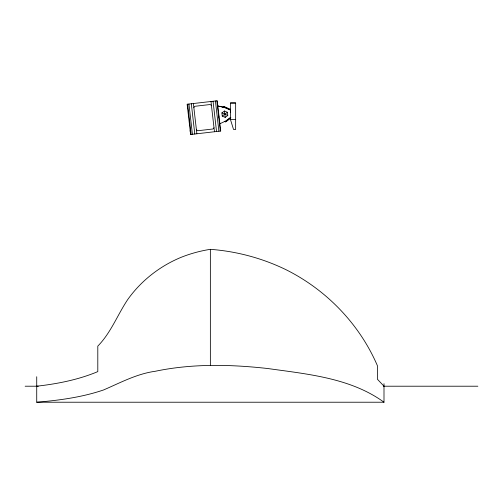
<?xml version="1.0" encoding="UTF-8"?>
<svg xmlns="http://www.w3.org/2000/svg" width="503" height="503" viewBox="0 0 503 503"><rect width="100%" height="100%" fill="white"/><g stroke="black" fill="none" stroke-linecap="round" stroke-linejoin="round"><path stroke-width="0.75" d="M193.844 107.516L194.837 106.29L210.197 104.523L211.442 105.492M214.008 127.756L213.021 128.982L197.654 130.755L196.415 129.787M222.703 107.409L223.948 106.485L230.355 109.258M221.898 112.911L224.47 111L227.413 112.276L227.784 115.464L225.206 117.375L222.263 116.099L221.898 112.911L227.784 115.464M222.263 116.099L227.413 112.276M230.563 117.394L225.633 121.053L219.912 123.725M230.871 117.482L225.665 121.342L225.728 121.896L224.307 121.28M225.728 121.896L230.714 118.199M383.996 386.21L377.407 379.231L377.407 365.706C359.532 324.089 326.315 289.734 285.817 269.608C262.208 258.158 236.523 251.286 210.361 249.331C200.452 250.878 190.744 253.512 181.42 257.203C159.992 265.955 141.085 280.731 127.674 299.625C117.451 314.96 110.912 332.741 97.802 346.121L97.802 371.616C78.399 379.752 57.556 383.839 36.725 386.21M190.618 134.502L220.729 131.025L217.239 100.776L187.129 104.247L190.618 134.502L190.153 130.503M36.725 376.741L36.725 402.224C59.323 400.331 82.052 397.276 103.599 389.944C120.456 382.682 136.816 373.792 155.333 371.258C192.36 363.512 230.431 364.342 267.848 368.536C307.478 374.106 350.666 377.967 383.996 402.224L383.996 383.67M230.456 102.996L235.649 102.983L235.649 129.466L233.537 129.466L230.456 119.525L230.456 102.996L235.649 102.989M230.456 119.525L235.649 119.513M25.15 386.21L38.297 386.21M383.657 386.21L477.85 386.21M36.725 402.224L383.996 402.224M224.049 107.321L217.874 106.026L224.049 107.321L230.393 110.069L230.657 112.358M230.619 109.899L224.017 107.038L223.948 106.485M224.47 111L225.206 117.375M218.73 115.621L218.893 117.048M216.837 100.82L220.327 131.076M215.416 100.984L218.906 131.239M213.058 101.254L216.541 131.509M210.983 101.493L214.473 131.748M193.385 103.524L196.874 133.779M191.31 103.763L194.799 134.018M188.946 104.039L192.435 134.288M187.682 104.184L191.171 134.433M187.5 107.472L187.588 108.239M210.361 249.331L210.361 365.084"/></g></svg>
